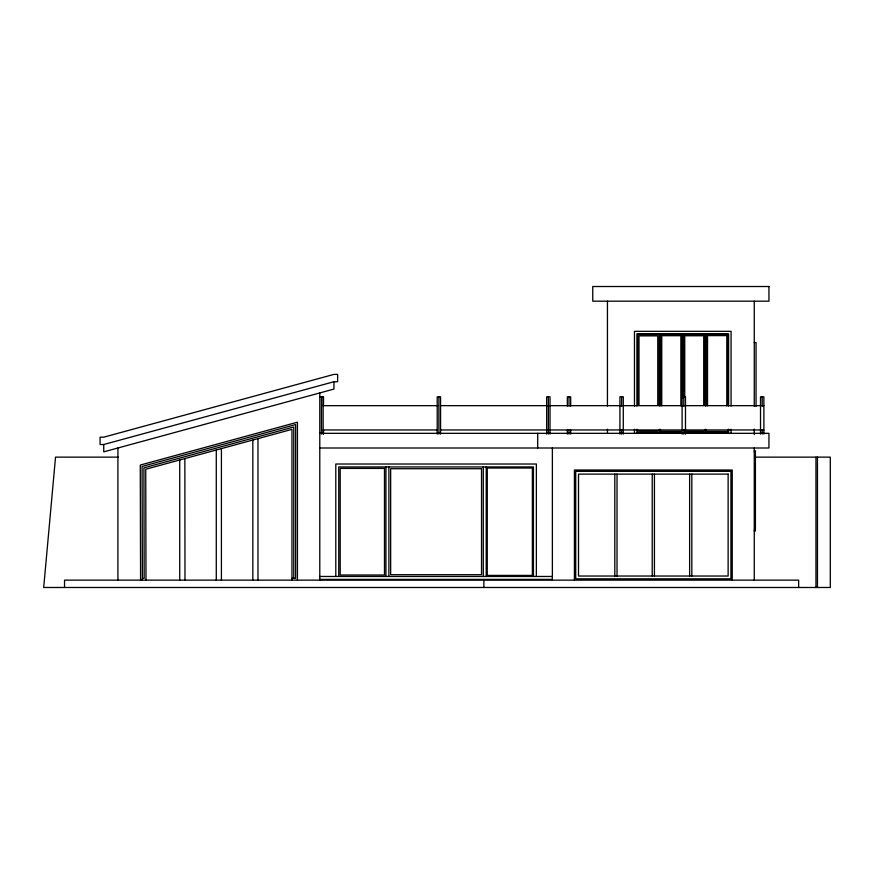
<?xml version="1.0" encoding="UTF-8"?>
<svg xmlns="http://www.w3.org/2000/svg" width="874" height="874" viewBox="0 0 874 874"><rect width="100%" height="100%" fill="white"/><g stroke="black" fill="none" stroke-linecap="round" stroke-linejoin="round"><path stroke-width="1.31" d="M486.195 576.469L486.228 466.945M103.744 444.516L333.955 381.73L337.626 381.73L337.626 374.389L333.955 374.389L103.744 437.175L100.073 437.175L100.073 444.516L103.744 444.516L103.744 451.858L333.955 389.072L333.955 381.73M754.262 342.532L756.043 342.532L756.043 406.465M319.786 396.818L323.522 396.818L323.522 406.137M682.124 396.818L685.478 396.818L685.478 434.094M323.14 405.656L437.83 405.656M440.562 405.656L763.876 405.656M323.14 429.964L437.208 429.964M440.562 429.964L763.876 429.964M639.003 431.232L657.772 431.232M661.749 431.406L680.868 431.406M684.746 431.341L703.723 431.341M707.525 431.483L726.797 431.483M682.037 432.575L660.58 432.575L660.58 429.855M684.845 432.575L704.968 432.575L704.968 429.855M319.786 433.318L768.945 433.318L768.945 448.001L319.786 448.001M754.262 450.842L755.409 450.842L755.409 531.097L754.262 531.097M754.262 451.913L755.409 451.913M118.329 457.135L55.532 457.135L43.7 587.481L830.3 587.481L830.3 457.135L754.524 457.135M754.262 530.026L755.409 530.026M319.786 576.469L552.379 576.469M291.96 578.326L295.631 578.326L295.631 424.578L142.069 466.454L142.375 578.326L144.166 578.326L143.926 467.863L293.773 426.993L293.773 578.326M319.786 579.396L552.379 579.396M140.583 580.139L140.266 465.066L297.433 422.208L297.433 580.139M184.862 458.577L184.982 580.139M817.452 457.135L817.452 587.481M815.955 457.135L815.955 587.481M798.65 587.481L798.65 580.139L64.545 580.139L64.545 587.481M763.876 434.094L763.876 396.818L760.522 396.818L760.522 434.094M762.194 396.818L762.194 406.137M762.194 430.095L762.194 434.094M754.262 301.18L754.262 406.465M754.262 429.09L754.262 434.531M754.262 448.001L754.262 580.139M732.237 580.139L732.237 470.026L574.415 470.026L574.415 580.139M731.079 406.126L731.079 331.333L634.469 331.333L634.469 406.126M731.079 429.232L731.079 433.318M728.621 406.049L728.621 333.792L636.917 333.792L636.917 406.049M728.621 429.221L728.621 433.318M727.889 405.339L727.889 334.524L706.432 334.524L706.432 405.339M727.889 429.855L727.889 432.575L706.432 432.575L706.432 429.855M726.797 405.831L726.797 335.616L707.525 335.616L707.525 405.831M705.7 333.792L705.7 406.049M705.7 429.221L705.7 433.318M704.968 405.339L704.968 334.524L683.512 334.524L683.512 397.167M703.723 405.394L703.723 335.769L684.746 335.769L684.746 397.2M691.826 474.123L691.826 576.032M689.63 474.123L689.63 576.032M683.796 396.818L683.796 406.137M683.796 430.095L683.796 434.094M682.769 333.792L682.769 397.867M682.124 434.094L682.037 334.524L660.58 334.524L660.58 405.339M680.868 405.798L680.868 335.703L661.749 335.703L661.749 405.798M659.848 333.792L659.848 406.049M659.848 429.221L659.848 433.318M659.116 405.339L659.116 334.524L637.659 334.524L637.659 405.339M659.116 429.855L659.116 432.575L637.659 432.575L637.659 429.855M657.772 405.35L657.772 335.867L639.003 335.867L639.003 405.35M654.429 474.123L654.429 576.032M652.222 474.123L652.222 576.032M636.917 429.221L636.917 433.318M634.469 429.232L634.469 433.318M623.282 434.094L623.282 396.818L619.928 396.818L619.928 434.094M621.6 396.818L621.6 406.137M621.6 430.095L621.6 434.094M617.022 474.123L617.022 576.032M614.815 474.123L614.815 576.032M607.441 301.18L607.441 406.071M607.441 429.232L607.441 433.318M570.689 406.137L570.689 396.818L567.335 396.818L567.335 406.137M570.689 430.095L570.689 434.094M569.007 396.818L569.007 406.137M569.007 430.095L569.007 434.094M567.335 430.095L567.335 434.094M552.379 448.001L552.379 580.139M550.019 434.094L550.019 396.818L546.665 396.818L546.665 434.094M548.348 396.818L548.348 434.094M537.707 433.318L537.707 448.001M536.363 576.469L536.363 464.018L335.802 464.018L335.802 576.469M533.435 576.469L533.435 466.945L338.741 466.945L338.741 576.469M483.901 580.139L483.901 587.481M483.289 466.945L483.289 576.469M440.562 434.094L440.562 396.818L437.208 396.818L437.208 434.094M438.89 396.818L438.89 434.094M388.886 466.945L388.886 576.469M385.947 466.945L385.947 576.469M323.522 430.095L323.522 434.094M323.14 396.818L323.14 434.094M321.468 396.818L321.468 434.094M319.786 392.939L319.786 580.139M291.96 580.139L291.96 429.363L145.74 469.251L145.98 580.139M257.972 438.639L257.972 580.139M252.837 440.037L252.837 580.139M221.417 448.602L221.417 580.139M216.282 450.012L216.282 580.139M179.727 459.975L179.727 580.139M142.375 578.326L142.375 580.139M117.914 448.001L117.914 580.139M487.288 468.016L487.255 575.398L532.375 575.398L532.375 468.016L487.288 468.016M768.945 286.519L592.758 286.519L592.758 301.18L768.945 301.18L768.945 286.519M384.484 468.409L340.204 468.409L340.204 575.005L384.484 575.005L384.484 468.409M481.53 468.715L390.645 468.715L390.645 574.699L481.53 574.699L481.53 468.715M730.926 471.326L575.715 471.326L575.715 578.828L730.926 578.828L730.926 471.326M728.129 474.123L578.512 474.123L578.512 576.032L728.129 576.032L728.129 474.123"/></g></svg>
